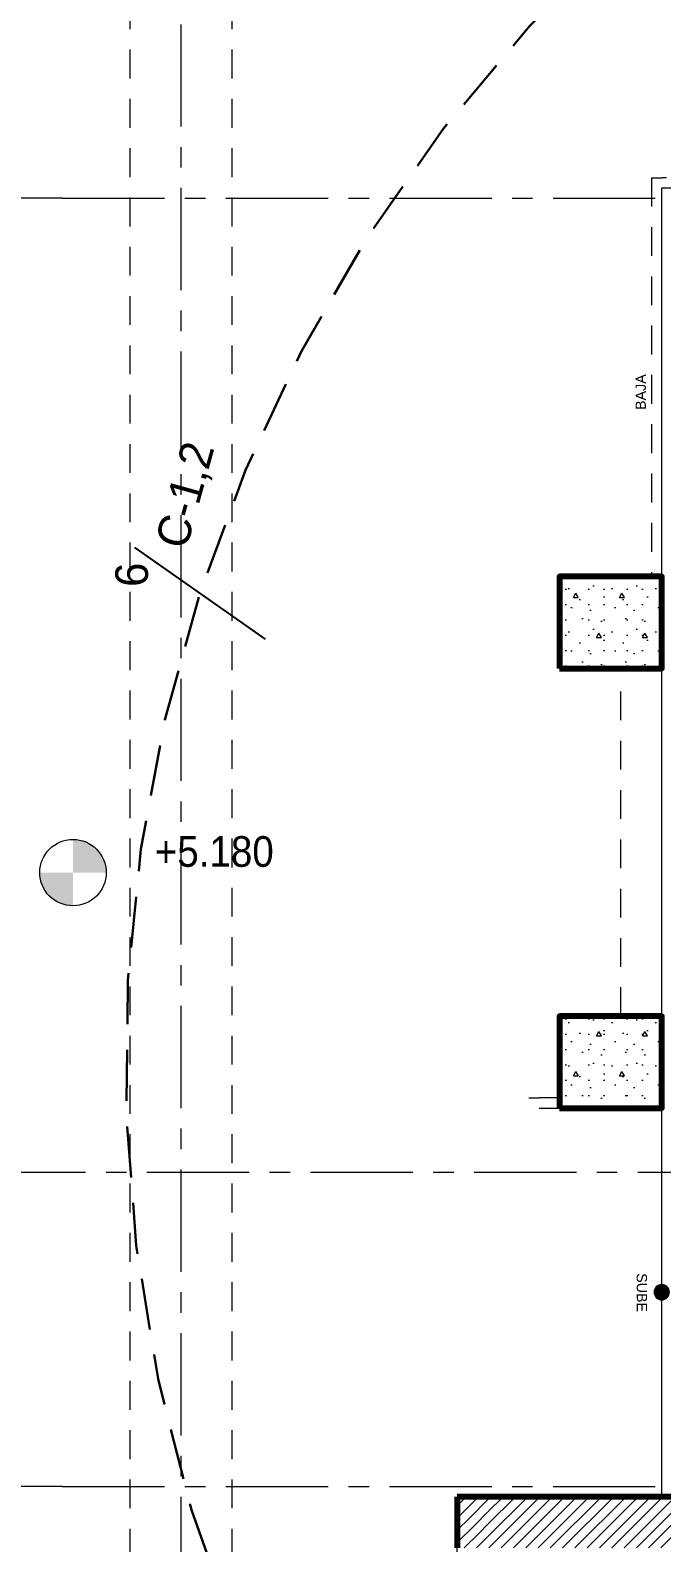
# Model space of a CAD drawing. Header units: inches. Extents: x -19 to 5698, y -728 to 92.
# Drawn here: x 136.08 to 139.17, y 20.13 to 27.52 of the extents above; entities that cross this region are included whole.
import ezdxf

# ---------------------------------------------------------------- set-up
doc = ezdxf.new("R2010")
doc.units = ezdxf.units.IN
doc.header["$MEASUREMENT"] = 0
doc.set_wipeout_variables(frame=1)
for name, pattern in [('CONTINUA', [0]), ('HIDDEN', [0.375, 0.25, -0.125]), ('Hidden Line', [0.195611, 0.141111, -0.0545]), ('Línea Oculta', [0.195611, 0.141111, -0.0545]), ('Punto & Raya', [0.65, 0.5, -0.075, 0, -0.075]), ('Wipeout_Contour', [1, 0, -1])]:
    doc.linetypes.add(name, pattern=pattern)
doc.layers.get('0').update_dxf_attribs({"color": 61})
doc.layers.add('00 conduct tomacorr', color=120, linetype='HIDDEN', lineweight=30)
doc.layers.add('00 IE CKTO ILUMINACION', color=3, linetype='Continuous', lineweight=50)
for name, color, linetype in [('02 _ ARQ _ ALB _ Ejes Generales', 251, 'Continuous'), ('02 _ ARQ _ ZON _ Espacio.3D', 7, 'Continuous'), ('08 _ STR _ EXT _ 06 Columnas', 7, 'Continuous'), ('08 _ STR _ EXT _ 09 Vigas', 251, 'Continuous'), ('08 _ STR _ EXT _ 11 Escaleras', 7, 'Continuous'), ('Estructura - 04 MURO', 7, 'Continuous'), ('IE-ALUM', 4, 'Continuous'), ('Interior - CIELO RASSO', 7, 'Continuous'), ('Marcador - Secciones', 7, 'Continuous')]:
    doc.layers.add(name, color=color, linetype=linetype)
doc.styles.add('Estilo_Generado_3', font='arial.ttf')
doc.styles.add('Estilo_Generado_4', font='swisse.ttf')
pattern_1 = [(45, (92.500015, 6e-09), (-0.030052038, 0.030052038), [])]
pattern_2 = [(0, (92.5, 6e-09), (0, 0.3897114), [0.024375, -0.200625]), (0, (92.6125, 0.19486), (0, 0.3897114), [0.024375, -0.200625]), (60, (92.5, 6e-09), (-0.3375, 0.1948557), [0.024375, -0.200625]), (60, (92.725, 6e-09), (-0.3375, 0.1948557), [0.024375, -0.200625]), (120, (92.5244, 6e-09), (0.3375, 0.1948557), [0.024375, -0.200625]), (120, (92.7494, 6e-09), (0.3375, 0.1948557), [0.024375, -0.200625]), (0, (92.500015, 0.0375), (0, 0.075), [0, -0.075, 0, -0.1125]), (45, (92.537515, 0.0375), (-0.05303301, 0.05303301), [0, -0.05625, 0, -0.09375])]

msp = doc.modelspace()

# ---------------------------------------------------------------- hatches: boundary and pattern name
at = {"linetype": 'Continuous', "lineweight": 13}
for points in [[(136.2908, 23.4021), (136.4533, 23.4021), (136.4409, 23.4643), (136.4057, 23.517), (136.353, 23.5523), (136.2908, 23.5646)], [(136.2908, 23.4021), (136.1283, 23.4021), (136.1406, 23.34), (136.1759, 23.2872), (136.2286, 23.252), (136.2908, 23.2396)]]:
    msp.add_hatch(color=7, dxfattribs=at).paths.add_polyline_path(points)
at = {"layer": '08 _ STR _ EXT _ 06 Columnas', "linetype": 'Continuous', "lineweight": 9}
h = msp.add_hatch(dxfattribs=at)
h.set_pattern_fill('HORMIGÓN_EN_MASA_0002', style=0, pattern_type=2)
h.set_pattern_definition(pattern_2)
h.paths.add_polyline_path([(138.67, 24.4), (139.17, 24.4), (139.17, 24.85), (138.67, 24.85)])
h = msp.add_hatch(dxfattribs=at)
h.set_pattern_fill('HORMIGÓN_EN_MASA_0002', style=0, pattern_type=2)
h.set_pattern_definition(pattern_2)
h.paths.add_polyline_path([(138.67, 22.25), (139.17, 22.25), (139.17, 22.7), (138.67, 22.7)])
at = {"layer": '08 _ STR _ EXT _ 11 Escaleras', "linetype": 'Continuous', "lineweight": 13}
msp.add_hatch(color=161, dxfattribs=at).paths.add_polyline_path([(139.17, 21.3125, 1), (139.17, 21.3875, 1)])

# ---------------------------------------------------------------- linework, layer by layer
at = {"color": 7, "linetype": 'Continuous', "lineweight": 13}
msp.add_circle((136.2908, 23.4021), 0.1625, dxfattribs=at)
at = {"layer": '02 _ ARQ _ ALB _ Ejes Generales', "color": 251, "linetype": 'Punto & Raya', "lineweight": 13, "true_color": 0x636466}
for p, q in [((136.82, 3.05), (136.82, 44.9)), ((136.2385, 26.7), (135.2385, 26.7)), ((136.2385, 26.7), (142.2385, 26.7)), ((136.2385, 20.4), (135.2385, 20.4)), ((136.2385, 20.4), (142.2385, 20.4))]:
    msp.add_line(p, q, dxfattribs=at)
at = {"layer": '02 _ ARQ _ ZON _ Espacio.3D', "color": 254, "linetype": 'Continuous', "lineweight": 0, "flags": 128}
msp.add_lwpolyline([(138.17, 19.05), (138.17, 20.35), (139.17, 20.35), (139.17, 22.25), (138.67, 22.25), (138.67, 22.7), (139.17, 22.7), (139.17, 24.4), (138.67, 24.4), (138.67, 24.85), (139.17, 24.85), (139.17, 26.75), (143.57, 26.75), (143.57, 27), (143.92, 27), (143.92, 29.7)], dxfattribs=at)
at = {"layer": '08 _ STR _ EXT _ 06 Columnas', "color": 7, "linetype": 'Continuous', "lineweight": 80, "flags": 128}
for points in [[(138.67, 24.4), (139.17, 24.4), (139.17, 24.85), (138.67, 24.85)], [(138.67, 22.25), (139.17, 22.25), (139.17, 22.7), (138.67, 22.7)]]:
    msp.add_lwpolyline(points, close=True, dxfattribs=at)
at = {"layer": '08 _ STR _ EXT _ 09 Vigas', "color": 251, "linetype": 'Hidden Line', "lineweight": 13, "true_color": 0x636466}
for p, q in [((136.57, 17.4), (136.57, 29.7)), ((137.07, 17.4), (137.07, 29.7)), ((138.97, 22.7), (138.97, 24.4)), ((139.17, 24.4), (138.97, 24.4)), ((139.17, 22.7), (139.17, 24.4)), ((139.17, 22.7), (138.97, 22.7))]:
    msp.add_line(p, q, dxfattribs=at)
at = {"layer": '08 _ STR _ EXT _ 11 Escaleras', "color": 167, "linetype": 'Continuous', "lineweight": 18, "flags": 128}
msp.add_lwpolyline([(139.17, 21.3125, 1), (139.17, 21.3875, 1)], format="xyb", close=True, dxfattribs=at)
at = {"layer": 'IE-ALUM'}
msp.add_line((136.5919, 24.9921), (137.2311, 24.5438), dxfattribs=at)
at = {"layer": 'Interior - CIELO RASSO', "color": 251, "linetype": 'Línea Oculta', "lineweight": 13, "flags": 128}
for points in [[(139.12, 26.8), (139.17, 26.8)], [(139.12, 26.8), (139.12, 24.85)], [(142.81, 26.8), (139.17, 26.8)], [(139.17, 24.85), (139.17, 26.75)], [(139.17, 26.75), (142.81, 26.75)], [(138.52, 22.3), (138.57, 22.3)], [(138.67, 22.3), (138.57, 22.3)], [(138.57, 22.25), (138.67, 22.25)]]:
    msp.add_lwpolyline(points, dxfattribs=at)
at = {"layer": 'Marcador - Secciones', "color": 251, "linetype": 'Punto & Raya', "lineweight": 13, "true_color": 0x636466}
msp.add_line((121.4526, 21.9367), (149.2072, 21.9367), dxfattribs=at)

# ---------------------------------------------------------------- texts
at = {"color": 7, "lineweight": 13, "insert": (136.6908, 23.4282), "char_height": 0.15, "attachment_point": 7, "style": 'Estilo_Generado_4'}
msp.add_mtext('\\A1;{\\W0.900000x;\\pql;\\fSwis721 Ex BT|b0|i0|c0|p34;+5.180}', dxfattribs=at)
at = {"layer": '00 IE CKTO ILUMINACION', "color": 4, "linetype": 'CONTINUA', "lineweight": 15}
msp.add_text('C-1,2', height=0.15962, rotation=74.53666, dxfattribs=at).set_placement((136.8445, 24.9765, 0))
at = {"layer": '00 IE CKTO ILUMINACION', "color": 30, "linetype": 'CONTINUA', "lineweight": 15, "true_color": 0xf26722}
msp.add_text('6', height=0.1596, rotation=89.87553, dxfattribs=at).set_placement((136.6575, 24.799, 10395.4412))
at = {"layer": '08 _ STR _ EXT _ 11 Escaleras', "color": 161, "lineweight": 13, "char_height": 0.05, "attachment_point": 4, "style": 'Estilo_Generado_3'}
for s, insert, rotation in [('\\A1;{\\pql;\\fArial|b0|i0|c0|p34;BAJA}', (139.0676, 25.6643), 90), ('\\A1;{\\pql;\\fArial|b0|i0|c0|p34;SUBE}', (139.0725, 21.4433), 270)]:
    msp.add_mtext(s, dxfattribs=dict(at, insert=insert, rotation=rotation))

# ---------------------------------------------------------------- next in the draw order: wipeouts: each hides what was drawn before it
at = {"color": 254, "linetype": 'Wipeout_Contour', "lineweight": 0, "ltscale": 2550.544386}
msp.add_wipeout([(138.17, 20.1), (138.32, 20.1), (138.17, 20.35)], dxfattribs=at).dxf.layer = 'Estructura - 04 MURO'

# ---------------------------------------------------------------- next in the draw order: hatches: boundary and pattern name
at = {"layer": 'Estructura - 04 MURO', "linetype": 'Continuous', "lineweight": 5}
h = msp.add_hatch(dxfattribs=at)
h.set_pattern_fill('LADRILLO_COMÚN_0002', color=250, style=0, pattern_type=2)
h.set_pattern_definition(pattern_1)
h.paths.add_polyline_path([(138.17, 20.1), (138.32, 20.1), (138.17, 20.35)])

# ---------------------------------------------------------------- next in the draw order: wipeouts: each hides what was drawn before it
at = {"color": 254, "linetype": 'Wipeout_Contour', "lineweight": 0, "ltscale": 3410.976089}
msp.add_wipeout([(138.32, 20.1), (143.57, 20.1), (143.57, 20.35), (138.32, 20.35)], dxfattribs=at).dxf.layer = 'Estructura - 04 MURO'

# ---------------------------------------------------------------- next in the draw order: hatches: boundary and pattern name
at = {"layer": 'Estructura - 04 MURO', "linetype": 'Continuous', "lineweight": 5}
h = msp.add_hatch(dxfattribs=at)
h.set_pattern_fill('LADRILLO_COMÚN_0002', color=250, style=0, pattern_type=2)
h.set_pattern_definition(pattern_1)
h.paths.add_polyline_path([(138.32, 20.1), (143.57, 20.1), (143.57, 20.35), (138.32, 20.35)])

# ---------------------------------------------------------------- next in the draw order: wipeouts: each hides what was drawn before it
at = {"color": 254, "linetype": 'Wipeout_Contour', "lineweight": 0, "ltscale": 2549.724368}
msp.add_wipeout([(138.32, 20.35), (138.17, 20.35), (138.32, 20.1)], dxfattribs=at).dxf.layer = 'Estructura - 04 MURO'

# ---------------------------------------------------------------- next in the draw order: hatches: boundary and pattern name
at = {"layer": 'Estructura - 04 MURO', "linetype": 'Continuous', "lineweight": 5}
h = msp.add_hatch(dxfattribs=at)
h.set_pattern_fill('LADRILLO_COMÚN_0002', color=250, style=0, pattern_type=2)
h.set_pattern_definition(pattern_1)
h.paths.add_polyline_path([(138.32, 20.35), (138.17, 20.35), (138.32, 20.1)])

# ---------------------------------------------------------------- next in the draw order: linework, layer by layer
at = {"layer": '00 conduct tomacorr'}
msp.add_arc((144.0656, 22.4619), 7.5166, 122.25151, 202.01567, dxfattribs=at)
at = {"layer": 'Estructura - 04 MURO', "color": 7, "linetype": 'Continuous', "lineweight": 80, "flags": 128}
for points in [[(138.17, 20.35), (138.17, 20.1)], [(143.57, 20.35), (138.17, 20.35)]]:
    msp.add_lwpolyline(points, dxfattribs=at)

doc.saveas('drawing.dxf')
